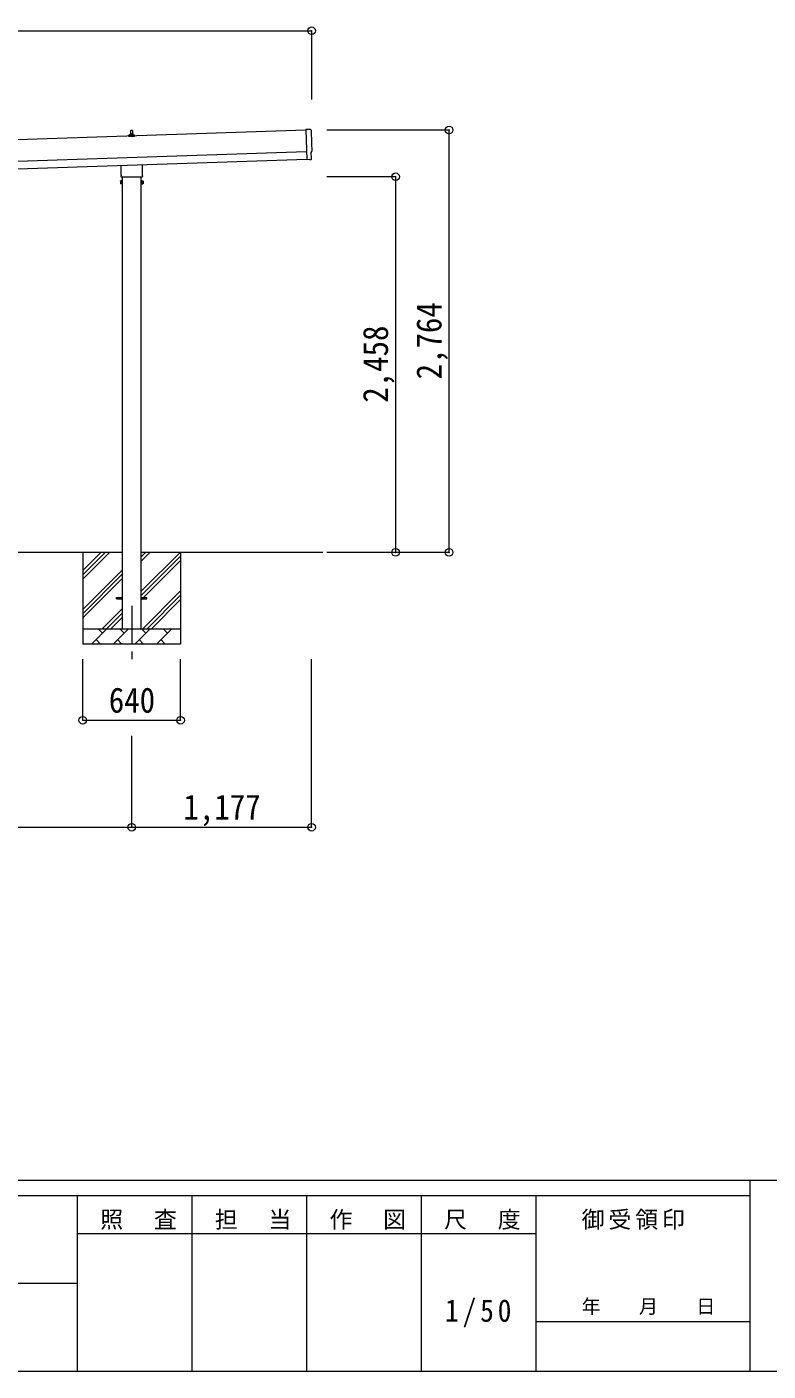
# Model space of a CAD drawing. Units: millimetres at full size, sheet at 1:50. Extents: x -14053 to 14053, y -9700 to 9700.
# Drawn here: x 4172 to 9022, y -9700 to -902 of the extents above; entities that cross this region are included whole.
import ezdxf
from ezdxf.enums import TextEntityAlignment as Align

# ---------------------------------------------------------------- set-up
doc = ezdxf.new("R2010")
doc.units = ezdxf.units.MM
doc.header["$LTSCALE"] = 50
doc.header["$PDMODE"] = 32
doc.header["$PDSIZE"] = 50
doc.linetypes.add('CHAIN1', pattern=[8, 5, -1, 1, -1])
for name, color, linetype, lineweight in [('0-1_Defpoints', 7, 'CHAIN1', 9), ('0-2_TEXT1', 4, 'Continuous', 9), ('0-3_SHAPE', 7, 'Continuous', 9), ('0-8_TABLE1', 6, 'Continuous', 9), ('F-0', 7, 'Continuous', 9)]:
    doc.layers.add(name, color=color, linetype=linetype, lineweight=lineweight)
doc.styles.add('ＭＳ ゴシック', font='')
doc.styles.get('ＭＳ ゴシック').set_extended_font_data('MS Gothic')

msp = doc.modelspace()

# ---------------------------------------------------------------- linework, layer by layer
at = {"layer": '0-1_Defpoints'}
msp.add_line((4858.01, -4691.27), (4858.01, -5040.27), dxfattribs=at)
at = {"layer": '0-2_TEXT1'}
for p, q in [((5997.93, -1578.24), (616.14, -1757.63)), ((4852.01, -1603.68), (4852.73, -1580.16)), ((4853.73, -1579.18), (4862.28, -1579.18)), ((4863.28, -1580.16), (4864.01, -1603.68)), ((6027.92, -1573.73), (5997.76, -1573.16)), ((5997.76, -1573.16), (6004.38, -1771.9)), ((4839.76, -1619.18), (4839.76, -1611.47)), ((4876.26, -1619.18), (4839.76, -1619.18)), ((4840.14, -1610.68), (4875.87, -1610.68)), ((4840.52, -1610.49), (4847.24, -1608.87)), ((4847.62, -1608.68), (4868.39, -1608.68)), ((4848.01, -1607.89), (4848.01, -1603.68)), ((4849.01, -1603.68), (4867.01, -1603.68)), ((4868.01, -1607.89), (4868.01, -1603.68)), ((4875.49, -1610.49), (4868.77, -1608.87)), ((4876.26, -1619.18), (4876.26, -1611.47)), ((620.81, -1897.56), (6002.59, -1718.16)), ((6032.08, -1720.57), (6032.58, -1720.55)), ((6033.64, -1767.57), (6032.08, -1720.57)), ((622.47, -1947.53), (6004.25, -1768.14)), ((4789.71, -1873.17), (4789.71, -1808.62)), ((4926.31, -1804.07), (4926.31, -1873.17)), ((6022.56, -1770.39), (6004.38, -1771.9)), ((6023.25, -1771), (6022.56, -1770.39)), ((6024, -1771.25), (6030.91, -1770.66)), ((4784.01, -1911.44), (4784.77, -1910.13)), ((4784.01, -1911.44), (4784.01, -1928.44)), ((4784.01, -1928.44), (4784.77, -1929.76)), ((4791.01, -1910.13), (4784.77, -1910.13)), ((4791.01, -1915.03), (4784.77, -1915.03)), ((4791.01, -1924.85), (4784.77, -1924.85)), ((4791.01, -1929.76), (4784.77, -1929.76)), ((4788.01, -1881.94), (4788.01, -1876.44)), ((4925.94, -1885.44), (4790.07, -1885.44)), ((4791.01, -1929.76), (4791.01, -1910.13)), ((4791.01, -1910.74), (4793.51, -1910.74)), ((4793.51, -1929.14), (4791.01, -1929.14)), ((4793.51, -1909.44), (4795.51, -1909.44)), ((4793.51, -1930.44), (4793.51, -1909.44)), ((4795.51, -1930.44), (4793.51, -1930.44)), ((4795.51, -1885.44), (4795.51, -4841.27)), ((4795.51, -1909.44), (4795.51, -1930.44)), ((4920.51, -4841.27), (4920.51, -1885.44)), ((4922.51, -1909.44), (4920.51, -1909.44)), ((4920.51, -1930.44), (4922.51, -1930.44)), ((4922.51, -1930.44), (4922.51, -1909.44)), ((4925.01, -1910.74), (4922.51, -1910.74)), ((4922.51, -1929.14), (4925.01, -1929.14)), ((4925.01, -1910.13), (4931.25, -1910.13)), ((4925.01, -1929.76), (4925.01, -1910.13)), ((4925.01, -1915.03), (4931.25, -1915.03)), ((4925.01, -1924.85), (4931.25, -1924.85)), ((4925.01, -1929.76), (4931.25, -1929.76)), ((4928.01, -1876.44), (4928.01, -1881.94)), ((4932.01, -1911.44), (4931.25, -1910.13)), ((4932.01, -1928.44), (4931.25, -1929.76)), ((4932.01, -1911.44), (4932.01, -1928.44)), ((4758.01, -4645.77), (4758.01, -4636.77)), ((4758.01, -4636.77), (4795.51, -4636.77)), ((4758.01, -4645.77), (4795.51, -4645.77)), ((4920.51, -4636.77), (4958.01, -4636.77)), ((4920.51, -4645.77), (4958.01, -4645.77)), ((4958.01, -4645.77), (4958.01, -4636.77))]:
    msp.add_line(p, q, dxfattribs=at)
for centre, radius, start, end in [((4853.73, -1580.18), 1, 90, 178.60509), ((4862.28, -1580.18), 1, 1.39491, 90), ((6027.84, -1578.23), 4.5, 1.09537, 88.91326), ((4840.76, -1611.47), 1, 103.62699, 180), ((4847.01, -1607.89), 1, 283.62699, 0), ((4852.09, -1604.31), 4.13, 90, 171.17633), ((4849.01, -1604.68), 1, 90, 180), ((4861.34, -1603.68), 4.83, 133.60282, 180), ((4854.67, -1603.68), 4.83, 0, 46.39718), ((4863.92, -1604.31), 4.13, 8.82367, 90), ((4867.01, -1604.68), 1, 0, 90), ((4869.01, -1607.89), 1, 180, 256.37301), ((4875.26, -1611.47), 1, 0, 76.37301), ((6032.43, -1716.05), 4.5, 271.90915, 2.73345), ((6023.91, -1770.25), 1, 228.4071, 274.90505), ((4788.35, -1912.58), 4.34, 145.61575, 214.38425), ((4800.25, -1919.94), 16.24, 162.41205, 197.58795), ((4788.35, -1927.3), 4.34, 145.61575, 214.38425), ((4792.01, -1876.44), 4, 125.09963, 180), ((4792.01, -1881.94), 4, 180, 194.47751), ((4792.01, -1881.94), 4, 194.47751, 241.04498), ((4924.01, -1881.94), 4, 298.95502, 345.52249), ((4924.01, -1876.44), 4, 0, 54.90037), ((4924.01, -1881.94), 4, 345.52249, 0), ((4927.66, -1912.58), 4.34, 325.61575, 34.38425), ((4915.77, -1919.94), 16.24, 342.41205, 17.58795), ((4927.66, -1927.3), 4.34, 325.61575, 34.38425)]:
    msp.add_arc(centre, radius, start, end, dxfattribs=at)
for centre, major_axis, ratio, start_param, end_param in [((10794.87, -1488.37), (-4760.73, -158.69), 0.99863, 6.2686928, 6.2976566), ((6030.64, -1767.66), (2.25, -2), 0.9974, 5.5252311, 7.0411395)]:
    msp.add_ellipse(centre, major_axis=major_axis, ratio=ratio, start_param=start_param, end_param=end_param, dxfattribs=at)
at = {"layer": '0-3_SHAPE'}
for p, q in [((4795.51, -4341.27), (1820.51, -4341.27)), ((4538.01, -4341.27), (4538.01, -4941.27)), ((4538.01, -4459.76), (4656.49, -4341.27)), ((4538.01, -4488.04), (4684.77, -4341.27)), ((4538.01, -4516.33), (4713.06, -4341.27)), ((6108.89, -4341.27), (4920.51, -4341.27)), ((4920.51, -4370.1), (4949.33, -4341.27)), ((4920.51, -4398.38), (4977.62, -4341.27)), ((4920.51, -4596.37), (5175.61, -4341.27)), ((4920.51, -4624.66), (5178.01, -4367.16)), ((4920.51, -4652.94), (5178.01, -4395.44)), ((5178.01, -4341.27), (5178.01, -4941.27)), ((4538.01, -4714.31), (4795.51, -4456.81)), ((4538.01, -4742.6), (4795.51, -4485.1)), ((4538.01, -4770.88), (4795.51, -4513.38)), ((4930.16, -4841.27), (5178.01, -4593.43)), ((4958.45, -4841.27), (5178.01, -4621.72)), ((4986.73, -4841.27), (5178.01, -4650)), ((4665.61, -4841.27), (4795.51, -4711.37)), ((4693.89, -4841.27), (4795.51, -4739.66)), ((4722.17, -4841.27), (4795.51, -4767.94)), ((4538.01, -4841.27), (5178.01, -4841.27)), ((4595.88, -4941.27), (4695.88, -4841.27)), ((4624.43, -4912.72), (4652.98, -4941.27)), ((4667.32, -4869.83), (4638.77, -4841.27)), ((4737.3, -4941.27), (4837.3, -4841.27)), ((4765.85, -4912.72), (4794.4, -4941.27)), ((4808.74, -4869.83), (4780.19, -4841.27)), ((4878.72, -4941.27), (4978.72, -4841.27)), ((4907.27, -4912.72), (4935.82, -4941.27)), ((4950.16, -4869.83), (4921.61, -4841.27)), ((5020.14, -4941.27), (5120.14, -4841.27)), ((5048.69, -4912.72), (5077.25, -4941.27)), ((5091.59, -4869.83), (5063.03, -4841.27)), ((5178.01, -4941.27), (4538.01, -4941.27))]:
    msp.add_line(p, q, dxfattribs=at)
at = {"layer": '0-8_TABLE1'}
for p, q in [((585.36, -927.16), (6035.03, -927.16)), ((6035.03, -927.16), (6035.03, -1377.16)), ((6935.03, -1577.16), (6134.03, -1577.16)), ((6935.03, -4341.27), (6935.03, -1577.16)), ((6585.03, -1882.94), (6135.03, -1882.94)), ((6585.03, -1882.94), (6585.03, -4341.27)), ((6935.03, -4341.27), (6134.03, -4341.27)), ((4538.01, -5440.27), (4538.01, -5040.27)), ((5178.01, -5440.27), (5178.01, -5040.27)), ((6035.03, -6140.27), (6035.03, -5040.27)), ((4538.01, -5440.27), (5178.01, -5440.27)), ((4858.01, -6140.27), (4858.01, -5542.27)), ((1758.01, -6140.27), (4858.01, -6140.27)), ((4858.01, -6140.27), (6035.03, -6140.27))]:
    msp.add_line(p, q, dxfattribs=at)
for p in [(6035.03, -927.16), (6935.03, -1577.16), (6585.03, -1882.94), (6585.03, -4341.27), (6935.03, -4341.27), (4538.01, -5440.27), (5178.01, -5440.27), (4858.01, -6140.27), (6035.03, -6140.27)]:
    msp.add_point(p, dxfattribs=at)
at = {"layer": 'F-0', "color": 5, "lineweight": 5}
for p, q in [((-14053.43, -8450), (13346.57, -8450)), ((8901.98, -8450), (8901.98, -9700)), ((-14053.43, -8550), (8901.98, -8550)), ((4501.97, -8550), (4501.97, -9700)), ((5251.97, -8550), (5251.97, -9700)), ((6001.97, -8550), (6001.97, -9700)), ((6751.97, -8550), (6751.97, -9700)), ((7501.97, -8550), (7501.97, -9700)), ((4501.97, -8800), (7501.97, -8800)), ((-5748.03, -9125), (4501.97, -9125)), ((7501.97, -9375), (8901.98, -9375)), ((-14053.43, -9700), (13346.57, -9700))]:
    msp.add_line(p, q, dxfattribs=at)

# ---------------------------------------------------------------- texts
at = {"layer": '0-8_TABLE1', "color": 7, "style": 'ＭＳ ゴシック', "width": 0.9}
for s, p in [('2,764', (6935.03, -3209.22)), ('2,458', (6585.03, -3362.11))]:
    msp.add_text(s, height=165, rotation=90, dxfattribs=at).set_placement(p, align=Align.BOTTOM_LEFT)
for s, p in [('640', (4708.01, -5440.27)), ('1,177', (5196.52, -6140.27))]:
    msp.add_text(s, height=165, dxfattribs=at).set_placement(p, align=Align.BOTTOM_LEFT)
at = {"layer": 'F-0', "style": 'ＭＳ ゴシック'}
msp.add_text('年\u3000\u3000月\u3000\u3000日', height=91.64, dxfattribs=at).set_placement((7801.98, -9350), align=Align.BOTTOM_LEFT)
at = {"layer": 'F-0', "attachment_point": 7, "style": 'ＭＳ ゴシック'}
for s, insert, char_height in [('\\T1.17;照\u3000査', (4651.98, -8775), 110), ('\\T1.17;担\u3000当', (5401.98, -8775), 110), ('\\T1.17;作\u3000図', (6151.97, -8775), 110), ('\\T1.17;尺\u3000度', (6901.98, -8775), 110), ('\\T1.17;御受領印', (7801.97, -8775), 110), ('\\T1.28;\\W0.9;1/50', (6908.22, -9412.5), 146.6)]:
    msp.add_mtext(s, dxfattribs=dict(at, insert=insert, char_height=char_height))

doc.saveas('drawing.dxf')
